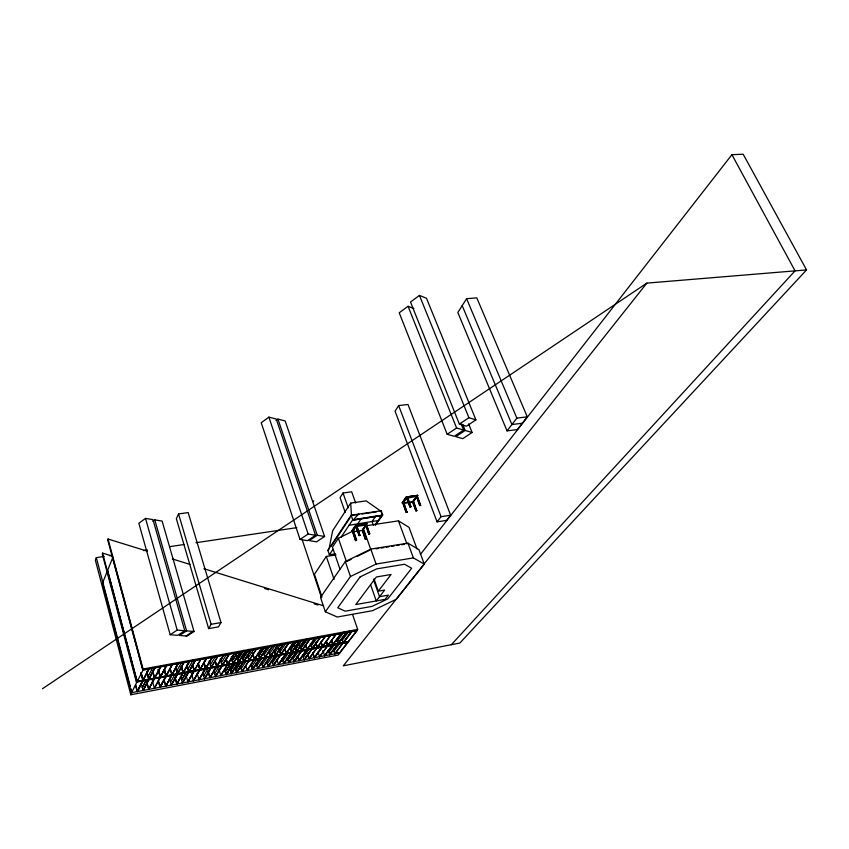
<?xml version="1.0" encoding="UTF-8"?>
<svg xmlns="http://www.w3.org/2000/svg" width="849" height="849" viewBox="0 0 849 849"><rect width="100%" height="100%" fill="white"/><g stroke="black" fill="none" stroke-linecap="round" stroke-linejoin="round"><path stroke-width="1.27" d="M329.115 548.454L332.681 530.699L350.679 503.096L366.152 500.868L380.893 511.194M104.183 556.456L96.319 557.634L95.353 560.16L130.82 694.769L338.21 655.035L357.185 630.52L142.685 669.819L107.706 539.911L108.046 539.03L147.132 551.139M112.726 556.233L102.591 553.113L102.262 553.962L136.392 682.161L347.623 642.406M178.545 513.932L176.348 518.718L208.652 628.621L218.48 626.891L220.995 622.582L188.17 512.584L178.545 513.932L211.125 624.302L208.652 628.621M136.392 682.161L136.774 681.407L102.591 553.113M142.685 669.819L143.078 669.044L108.046 539.03M140.775 673.002L142.834 680.643L137.082 681.726L143.003 670.137L112.705 557.666L102.57 582.966L131.521 692.688L339.908 652.849M131.521 692.688L137.251 681.471L107.632 570.369M130.82 694.769L131.945 692.572L130.937 688.751M137.22 691.235L143.025 680.017M137.305 691.585L149.095 669.012L172.315 664.714L159.983 687.255M141.55 673.979L143.258 680.346L137.442 691.564L135.755 685.207M148.034 676.632L152.894 667.335M143.057 690.492L154.911 667.94M148.713 689.038L160.705 666.486L148.734 689.399L146.612 681.736M148.681 689.409L160.726 666.858M166.5 665.796L160.228 677.375L158.211 669.755M154.338 688.337L166.521 665.414L154.465 688.306L152.258 680.675M160.015 686.883L165.544 676.791M165.99 675.921L172.336 664.332L160.111 687.234L158.254 680.919M164.557 669.617L166.319 676.006L160.174 687.223L158.423 680.824M178.258 663.621L165.735 686.151L163.984 679.773M165.767 686.151L178.258 663.239L165.863 686.13L164.027 679.805M170.511 682.267L174.936 674.393M176.634 671.272L181.378 662.825M183.968 662.56L171.296 685.09L169.471 678.425M176.857 683.668L189.667 661.127L176.953 684.018L175.085 677.332M189.645 661.509L176.825 684.039L175.074 677.735M186.069 672.302L181.548 680.166L186.186 672.281M187.947 669.161L193.402 659.662M182.344 682.989L195.44 660.437M194.23 670.614L200.99 659.036L187.831 681.938M187.852 681.567L194.41 670.36M193.392 680.516L206.678 657.986L193.487 680.856L191.343 673.246M193.37 680.877L206.657 658.368M198.984 679.444L212.43 656.924L199.08 679.784L197.148 673.48M198.963 679.816L212.409 657.296M203.696 675.963L208.451 668.089M216.017 655.492L210.276 664.979L211.114 667.802M211.136 667.431L218.151 655.863L204.503 678.754L202.614 672.143M313.217 501.642L313.748 500.783M209.936 677.353L223.712 654.844L209.99 677.704L208.154 671.357M223.69 655.216L209.926 677.714L208.111 671.463M219.435 666.03L214.585 673.883M226.524 654.483L221.292 662.92L222.151 665.733M222.173 665.361L229.336 653.804L215.519 676.653L213.449 670.105M215.413 676.303L222.459 665.457M215.37 676.674L229.315 654.176M220.772 675.284L234.844 652.785L220.751 675.645M234.823 653.157L227.585 664.703L226.099 659.705M229.771 664.714L225.272 671.856L229.941 664.682M237.465 652.457L232.148 660.883L237.635 652.425M226.269 674.233L240.5 651.735L226.248 674.594L224.688 669.299M240.309 652.138L226.089 674.626L224.539 669.362M226.375 674.573L233.369 663.037M355.667 503.001L351.688 491.794L343.017 493.014L340.067 497.663L345.203 512.329M398.637 405.578L395.061 411.203L437.086 521.848L446.638 520.373L450.649 515.216L407.998 404.495L398.637 405.578L441.056 516.68L437.086 521.848M466.61 298.699L457.834 312.485L507.033 430.889L517.359 429.573L527.282 416.827L476.788 297.85L466.61 298.699L516.85 418.122L507.033 430.889M235.682 662.698L230.493 670.869L235.82 662.676M238.282 662.698L237.444 659.896L243.472 650.419M243.61 650.387L237.444 659.896M231.459 673.246L245.828 650.748L231.437 673.607M245.679 651.151L231.31 673.628L229.739 668.343M248.884 649.421L242.782 658.898L248.937 649.411M236.659 672.249L251.177 649.761L236.638 672.61M251.102 650.143L236.584 672.62L235.014 667.356L236.754 672.588M241.074 668.853L246.38 660.692M248.163 657.89L253.639 649.464M241.901 671.612L256.578 648.763L242.018 671.591L240.32 666.359M247.208 670.232L262.023 647.755L247.197 670.593M254.382 659.662L262.012 648.127M335.302 553.835L329.359 554.779L327.852 550.364L351.115 515.226L381.18 510.769L382.719 514.993L375.587 524.831M328.86 549.727L327.852 550.364M331.057 546.416L350.053 517.763M359.382 514.388L351.794 515.131M264.368 647.479L258.786 655.895L264.495 647.458M256.409 659.705L251.675 666.836M336.034 554.885L326.313 556.445L314.427 574.306L321.962 596.889M352.197 531.453L338.369 538.308L332.447 547.202L339.961 569.148M252.524 669.224L267.477 646.747L252.62 669.564L250.911 664.321M267.467 647.118L252.376 669.606L250.773 664.332M329.359 554.779L333.01 549.324M341.033 537.3L352.728 519.79L382.719 514.993M381.572 513.083L382.432 515.417L353.11 520.119L358.533 514.133M256.801 665.86L262.267 657.71M269.749 646.492L264.113 654.897L264.973 657.678M362.905 529.383L366.864 523.621L355.593 525.329L351.698 531.103L354.288 531.007M351.804 531.389L355.699 525.627L366.959 523.918M269.43 653.91L275.829 644.444M351.921 531.219L356.039 525.573M262.033 664.873L267.562 656.712M356.177 526.136L361.048 518.919M352.261 531.166L355.582 540.633L352.791 531.495L355.964 526.815L359.063 535.57L359.859 535.443L356.962 526.412L365.908 525.053M356.378 540.505L353.598 531.378L356.654 540.102L355.582 540.633M356.962 526.412L359.859 535.443M262.903 667.24L278.143 644.773L262.872 667.601M270.269 656.68L278.132 645.144M272.826 655.725L267.255 663.876M274.705 652.923L281.168 643.457M275.575 655.322L283.492 643.786L268.061 666.614M268.114 666.242L275.787 655.067M365.739 524.173L368.816 534.063L365.717 525.329L366.513 525.213L369.623 533.936L368.816 534.063M353.311 531.782L362.215 530.423L366.864 523.621M359.063 535.57L360.05 535.167M362.215 530.423L365.293 539.115L362.502 530.009L366.513 525.213M278.048 654.738L272.444 662.867M285.742 643.521L279.905 651.926L280.775 654.685L288.756 643.16M375.545 516.447L372.053 521.498L349.056 525.287M273.293 665.255L288.809 642.81L273.24 665.605M345.299 561.592L320.519 597.356L325.326 611.779L337.244 617.021L372.541 610.686L396.462 599.171L424.288 564.15L418.907 549.632L407.966 543.158L370.79 549.101L345.299 561.592L350.457 576.524L325.326 611.779M380.373 511.268L380.936 511.565M380.511 511.745L381.18 510.769M375.279 524.778L382.199 515.078M278.451 664.258L294.104 641.812L278.546 664.608L276.859 659.556M365.293 539.115L366.375 538.584L363.298 529.882M369.623 533.936L366.439 524.194L355.89 525.786L359.244 535.294M278.44 664.618L294.104 642.173M296.407 641.557L290.517 649.963L296.428 641.557M282.855 660.904L287.885 653.772M291.387 652.711L299.538 641.186M304.823 640.21L288.756 662.655L287.896 659.949L292.947 652.828M296.619 651.724L294.953 646.503L295.622 649.007L301.565 640.602M293.064 652.796L287.896 659.949M301.692 640.581L295.622 649.007M406.353 496.676L402.15 503.033L406.459 496.962L417.729 495.338L406.459 496.962M402.277 502.852L406.809 496.92M288.872 662.634L304.823 639.849L288.989 662.613L287.249 657.476M406.151 512.329L403.201 503.117L406.713 498.183L416.679 496.474L412.593 502.12L403.689 503.425L406.947 512.212L406.151 512.329L402.617 502.799M403.689 503.425L403.997 503.001L406.947 512.212M299.962 645.569L300.758 648.042L307.508 638.597M298.859 650.833L292.969 658.983L293.903 661.679L301.926 650.154M307.582 638.586L300.758 648.042M293.828 661.689L309.906 639.265M416.498 495.593L419.767 505.569L416.466 496.771L417.262 496.654L420.573 505.452L419.767 505.569M412.593 502.12L415.872 510.875L416.668 510.758L413.113 501.26L415.15 498.437M406.713 498.183L410.003 507.012L406.639 497.143L417.294 495.476M410.863 501.748L413.357 501.388L417.729 495.338M375.078 524.905L381.912 515.492L353.11 520.119M415.872 510.875L412.911 501.685L417.262 496.654M298.975 660.352L307.051 649.188M410.003 507.012L411.022 506.598L407.722 497.779M309.1 648.901L303.178 657.041L309.174 648.891M311.105 646.11L318.035 636.654M304.048 659.737L320.466 637.312M304.229 659.705L320.476 636.952L304.229 659.705L302.456 654.547M416.668 510.758L413.707 501.568M420.573 505.452L417.188 495.614M309.153 658.41L325.634 635.997L309.153 658.76L307.529 653.73M322.408 646.524L330.951 635.01L314.332 657.773L312.74 652.87M314.342 657.423L322.631 646.269M319.5 656.786L336.257 634.033L319.617 656.765L317.94 652M324.605 655.46L341.489 633.067L324.605 655.81M328.892 652.159L335.058 644.03M344.28 631.805L337.138 641.228L338.061 643.935L336.491 639.605M329.677 654.494L346.7 632.102L329.677 654.844M374.006 578.901L378.325 591.169L391.049 574.497L376.351 576.98L355.784 604.552L385.096 599.373L388.396 595.138L379.535 596.698L373.507 579.58M331.407 651.682L333.912 651.204L340.12 643.075M342.221 640.284L349.417 630.86M334.899 653.847L351.942 631.136L334.793 653.868L333.912 651.204M342.518 641.186L343.123 642.98L351.942 631.486M334.793 653.518L339.802 652.563L357.673 629.417L352.685 614.825M420.361 554.482L731.923 154.677L743.183 154.231L806.55 269.918L459.84 643.054L343.336 665.807L646.864 283.11L806.55 269.918M451.307 644.731L795.067 270.863L731.923 154.677M419.459 295.42L410.513 302.032L459.362 424.097L466.419 426.198L475.918 419.862L426.495 298.254L419.459 295.42L468.903 417.708L475.918 419.862M413.919 308.548L408.04 306.266L399.221 312.793L447.168 434.295L454.236 436.312L463.618 430.072L461.166 423.959M268.889 417.114L261.237 422.749L300.037 539.423L307.455 540.654L315.552 535.294L276.233 419.013L268.889 417.114L308.155 534.021L315.552 535.294M276.021 420.467L277.931 419.066L285.168 420.945L324.583 536.504L316.497 541.832L309.195 540.611L317.282 535.252L324.583 536.504M145.519 518.399L138.854 523.26L170.193 634.734L177.759 635.349L184.774 630.733L152.979 519.62L145.519 518.399L177.218 630.096L184.774 630.733M152.852 521.244L154.762 519.864L162.117 521.074L194.028 631.486L187.035 636.071L179.564 635.466L186.578 630.86L194.028 631.486M186.133 635.997L192.787 631.38M42.45 688.741L646.864 283.11M459.362 424.097L468.903 417.708M447.168 434.295L456.582 428.002L463.618 430.072M300.037 539.423L308.155 534.021M472.108 432.491L465.178 430.454L455.807 436.683L462.769 438.668L472.108 432.491L468.637 423.895M170.193 634.734L177.218 630.096M351.083 559.374L346.434 561.656L338.369 538.308M356.898 556.519L369.697 550.258M350.457 576.524L376.096 564.054L413.389 557.899L424.288 564.15M232.35 660.628L233.348 663.409M338.634 640.74L342.444 640.029L343.24 642.958M138.069 681.163L348.302 642.003L166.149 676.26L164.388 669.712M137.251 681.471L142.993 680.389M143.258 680.346L166.139 676.037M166.319 676.006L348.525 641.748L343.463 642.704M143.088 680.601L165.958 676.292L164.218 669.967M143.003 670.137L148.83 669.065M172.496 664.682L357.185 630.52M143.078 669.044L357.673 629.417M211.125 624.302L220.995 622.582M378.325 591.169L384.618 590.076L376.266 600.933L370.578 584.685M376.011 548.857L378.59 548.443M381.169 548.04L383.737 547.626M386.316 547.212L388.895 546.798M391.474 546.385L394.053 545.971M396.632 545.557L399.2 545.143M401.779 544.74L404.357 544.326M355.858 540.229L356.654 540.102M365.579 538.701L366.375 538.584M369.018 533.788L369.814 533.66M366.407 525.722L398.457 520.84L409.027 527.367L416.997 548.91M441.056 516.68L450.649 515.216M352.791 531.495L353.598 531.378M378.378 520.543L372.053 521.498L373.38 525.202M109.425 555.671L112.047 555.278M143.492 550.577L147.418 549.982M169.694 546.65L184.116 544.496M195.907 542.734L296.8 527.643M406.459 511.905L407.265 511.788M416.19 510.451L416.986 510.323M410.216 506.726L411.022 506.598M419.979 505.272L420.786 505.155M362.003 513.995L376.436 511.851M405.886 502.481L408.369 502.12M403.201 503.117L403.997 503.001M522.294 423.237L511.915 424.553L462.196 305.64M516.85 418.122L527.282 416.827M172.358 558.96L190.017 564.426M203.887 568.724L323.681 605.846M264.729 588.548L268.528 589.726M314.109 603.841L317.908 605.019M462.726 424.341L465.178 430.454M408.04 306.266L456.582 428.002M407.52 498.066L410.81 506.895M407.966 543.158L413.389 557.899M398.457 520.84L406.936 543.912M370.79 549.101L376.096 564.054M363.436 528.768L370.854 549.685M362.746 529.564L366.089 538.988M351.115 515.226L352.728 519.79M343.017 493.014L348.207 507.734M326.313 556.445L334.103 579.411M277.931 419.066L317.282 535.252M336.713 639.361L338.273 643.68M302.286 539.985L321.516 597.675M331.471 639.987L333.137 644.646L324.721 655.789L322.875 650.43M331.397 640.56L332.925 644.9M331.641 641.409L332.808 644.922M327.863 645.282L326.26 640.793M326.536 642.364L327.756 645.866M326.441 642.258L327.64 645.887M328.266 650.546L329.783 654.823M320.996 641.653L322.737 646.598L314.438 657.752L312.878 652.955M321.315 643.213L322.514 646.853M321.177 643.149L322.408 646.874M315.849 642.619L317.484 647.585M315.828 642.884L317.367 647.607M315.626 642.863L317.261 647.84M310.543 643.468L312.273 648.562M310.352 643.574L312.061 648.816M305.46 644.635L307.168 649.527L299.071 660.692L297.468 655.895L298.965 660.713L315.181 637.928L306.945 649.782M305.247 644.879L306.882 649.793M307.667 653.826L309.259 658.739M300.175 645.314L301.926 650.514M300.047 645.601L301.82 650.748M301.055 648.954L301.639 650.78M295.155 646.248L296.948 651.448M295.049 646.312L296.736 651.703M295.908 649.92L296.492 651.745M289.933 647.235L291.621 652.446L283.715 663.621L282.123 658.495M289.753 647.522L291.525 652.679M284.786 648.434L286.368 653.443M284.691 648.509L286.251 653.443M284.574 648.689L286.155 653.688M281.03 654.08L273.389 665.595L271.606 660.373M279.332 649.252L281.019 654.441M278.875 648.519L280.934 654.675M274.142 650.207L275.893 655.407L268.22 666.582L266.48 661.36M274.089 650.164L275.681 655.661M273.877 650.419L275.564 655.683M268.825 651.141L270.491 656.426M268.624 651.395L270.406 656.648M263.54 652.128L265.09 657.657M261.269 662.379L263.01 667.579M258.351 653.146L259.964 658.399M258.213 653.157L259.89 658.633M258.022 653.412L259.635 658.675M257.756 668.577L272.752 645.771L257.64 668.598L256.037 663.345M252.662 653.104L254.615 659.408M252.461 653.359L254.498 659.641M247.6 655.11L249.213 660.426M247.399 655.364L249.012 660.681M245.69 665.616L247.314 670.572M242.209 656.097L243.886 661.424M242.082 656.351L243.801 661.658M242.018 656.351L243.631 661.689M238.622 662.05L231.554 673.586L229.877 668.322M236.882 657.147L238.537 662.644M236.457 656.139L238.41 662.666M236.319 656.15L237.062 658.644M231.215 656.85L233.273 663.642M231.406 658.357L232.987 663.695M226.396 659.344L227.903 664.427M226.205 659.609L227.712 664.682M220.369 658.909L222.268 665.701M220.188 659.164L220.952 661.668M218.904 669.341L220.889 675.624M215.381 661.456L216.909 666.497M215.306 661.456L216.792 666.518M215.115 661.711L216.718 666.752M209.363 660.915L211.242 667.781M209.172 661.169L209.926 663.716M203.972 662.305L205.798 668.587M203.845 662.316L205.67 668.609M203.664 662.57L205.607 668.842M198.326 663.334L200.141 669.649M198.178 663.334L199.95 669.903L198.358 664.863M154.762 519.864L186.578 630.86M192.564 664.353L194.506 670.71L187.958 681.917L186.058 675.634M192.447 664.629L194.325 670.965M192.383 664.608L194.198 670.986M187.045 665.085L188.934 671.761M186.929 665.138L188.881 671.984M186.748 665.393L187.82 669.182M188.096 670.137L188.637 672.037M181.463 666.136L183.342 672.811M181.421 666.444L183.161 673.066M181.283 666.391L183.044 673.087M180.487 676.377L182.461 682.957M175.743 667.187L177.749 673.862M175.563 667.441L177.452 674.138M171.997 674.573L170.193 668.566M170.065 668.863L171.912 675.178M158.381 669.5L160.525 677.099M158.307 669.468L160.355 677.353M152.629 670.519L154.72 678.192M152.406 670.774L154.614 678.425M147.164 672.535L148.936 679.497M146.622 671.517L148.808 679.518M146.665 681.736L148.808 689.388M140.945 672.748L143.12 680.367M142.95 680.622L148.862 668.672L137.188 691.606L135.49 685.239M141.263 683.795L143.078 690.481M107.483 570.655L137.082 681.726M96.319 557.634L130.268 686.204M350.679 503.096L351.507 515.555M146.41 679.752L142.292 687.637L146.431 679.752M154.942 667.547L143.205 690.46L154.942 667.547M184 662.178L171.434 685.069L184 662.178M195.461 660.066L182.577 682.936L195.461 660.066M211.327 667.176L204.63 678.722L211.327 667.176M241.01 661.7L235.757 669.861L241.074 661.689M299.548 640.825L283.842 663.6L299.548 640.825M309.981 638.894L294.019 661.658L309.981 638.894M360.103 576.917L337.753 607.746L345.203 611.174L372.085 606.377L387.717 598.916L411.701 568.257L404.474 564.256L376.627 568.894L360.103 576.917"/></g></svg>
